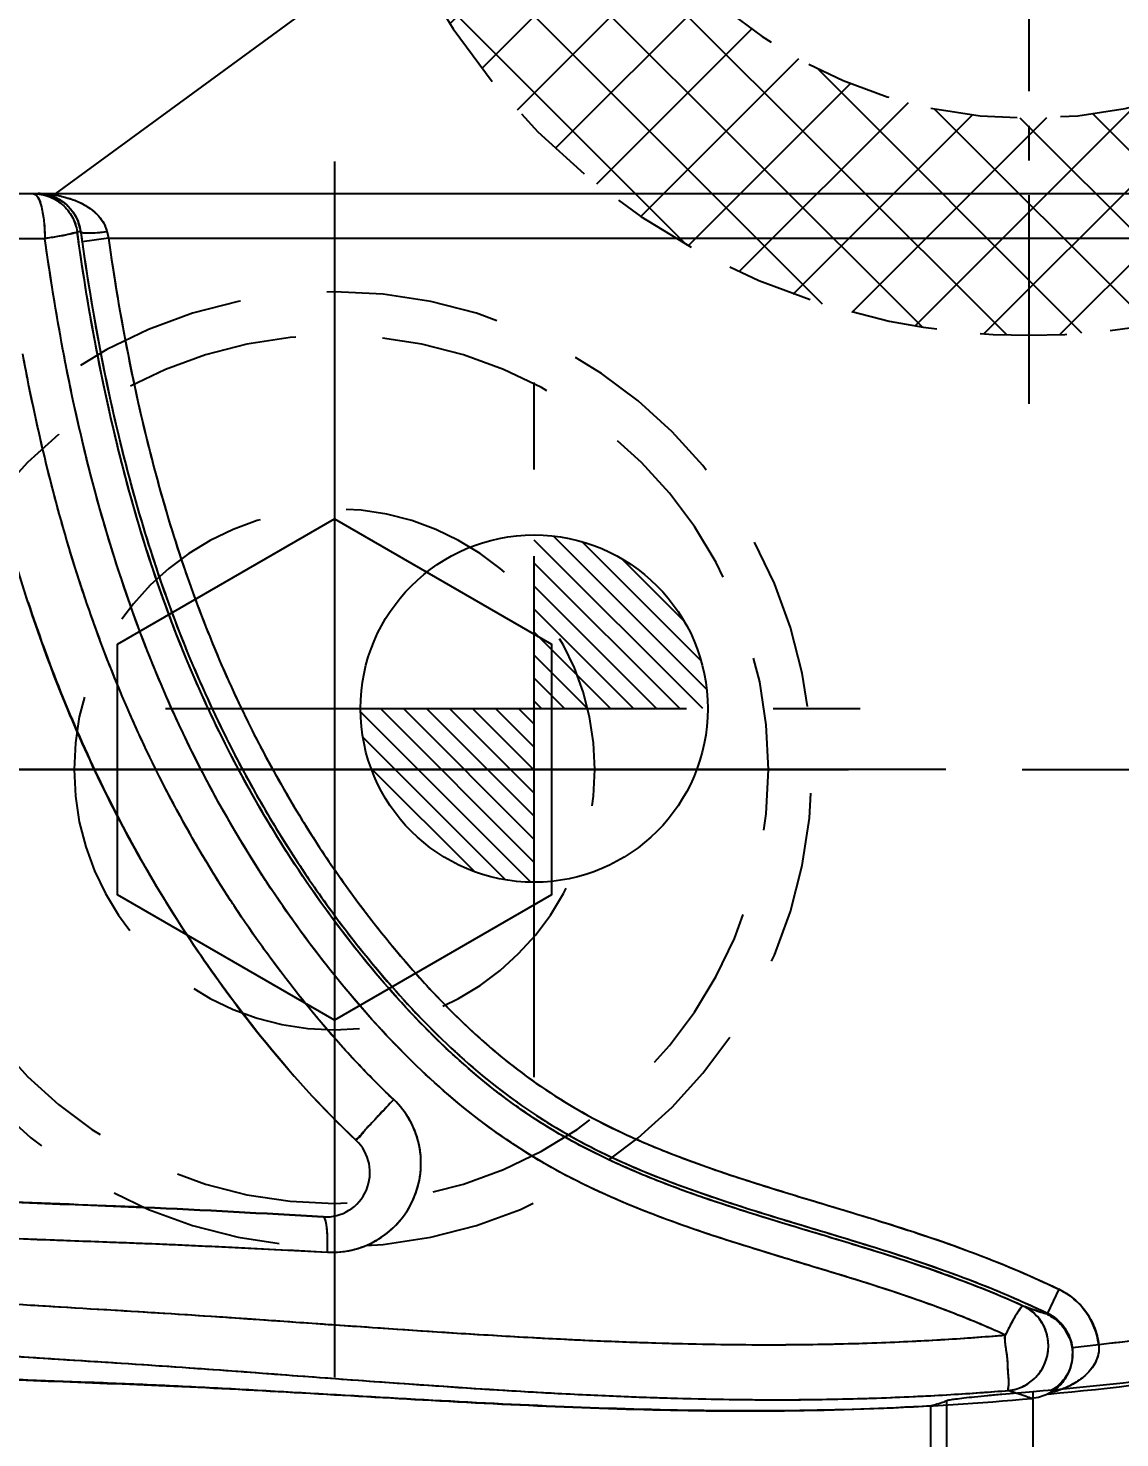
# Model space of a CAD drawing. Header units: millimetres. Extents: x 29875 to 31218, y -21313 to -20364.
# Drawn here: x 30576.29 to 30588.87, y -20597.94 to -20581.7 of the extents above; entities that cross this region are included whole.
import ezdxf

# ---------------------------------------------------------------- set-up
doc = ezdxf.new("R2010")
doc.units = ezdxf.units.MM
doc.header["$LTSCALE"] = 8
for name, pattern in [('CENTER', [2, 1.25, -0.25, 0.25, -0.25]), ('CENTER2', [1.125, 0.75, -0.125, 0.125, -0.125]), ('HIDDEN', [0.375, 0.25, -0.125]), ('HIDDEN2', [0.1875, 0.125, -0.0625])]:
    doc.linetypes.add(name, pattern=pattern)
doc.layers.get('DEFPOINTS').update_dxf_attribs({"color": 6})
for name, color, linetype in [('Cav-cor', 30, 'Continuous'), ('CL', 1, 'Continuous'), ('PIN', 5, 'Continuous'), ('PRODUCT', 1, 'Continuous'), ('SCREW', 52, 'HIDDEN'), ('WT', 4, 'Continuous')]:
    doc.layers.add(name, color=color, linetype=linetype)
doc.layers.add('dim', color=3, linetype='Continuous', lineweight=15)
doc.styles.get("Standard").update_dxf_attribs({"font": 'txt.shx', "width": 0.8, "bigfont": 'chineset.shx'})
doc.dimstyles.new('ISO-25', dxfattribs={"dimtxt": 5, "dimasz": 4, "dimexe": 0.3, "dimexo": 0.3, "dimtad": 0, "dimzin": 1, "dimdsep": 46, "dimtxsty": 'Standard', "dimcen": 0, "dimclrd": 3, "dimclre": 3, "dimclrt": 3, "dimazin": 0, "dimtfac": 1, "dimtofl": 0, "dimtmove": 0, "dimatfit": 0, "dimfxl": 0, "dimarcsym": 0})

# ---------------------------------------------------------------- blocks, each defined once
blk = doc.blocks.new('20100512.182342')
at = {"linetype": 'HIDDEN'}
blk.add_circle((0, 0), 5.5, dxfattribs=at)
at = {"layer": 'SCREW', "linetype": 'CENTER', "ltscale": 5}
for p, q in [((0, -7.042), (0, 7.042)), ((-7, 0), (7, 0))]:
    blk.add_line(p, q, dxfattribs=at)
at = {"layer": 'SCREW', "linetype": 'Continuous'}
blk.add_lwpolyline([(-1.443, 2.5), (-2.887, 0), (-1.443, -2.5), (1.443, -2.5), (2.887, 0), (1.443, 2.5)], close=True, dxfattribs=at)
at = {"layer": 'SCREW'}
for radius in [5, 3]:
    blk.add_circle((0, 0), radius, dxfattribs=at)
blk = doc.blocks.new('20150513.114820')
at = {"layer": 'WT', "linetype": 'Continuous'}
h = blk.add_hatch(dxfattribs=at)
h.set_pattern_fill('ANSI37', color=125, scale=5, angle=270, style=0)
h.set_pattern_definition([(315, (23425.0146, -23957.4168), (0.441941738, 0.441941738), []), (45, (23425.0146, -23957.4168), (-0.441941738, 0.441941738), [])])
h.paths.add_polyline_path([(8, 0), (5.5, 0, 1), (-5.5, 0), (-8, 0, -1)])
h.paths.add_polyline_path([(-8, 0), (-5.5, 0, 0.414214), (0, -5.5, 0.414214), (5.5, 0), (8, 0, -0.414214), (0, -8, -0.414214)])
at = {"layer": 'WT', "color": 125, "linetype": 'CENTER2', "ltscale": 0.4}
blk.add_line((8.788, 0), (-8.788, 0), dxfattribs=at)
at = {"layer": 'WT', "color": 125, "linetype": 'HIDDEN2'}
for radius in [8, 5.5]:
    blk.add_circle((0, 0), radius, dxfattribs=at)
blk = doc.blocks.new('*D27718')
at = {"layer": 'DEFPOINTS', "color": 0}
for p in [(30587.82, -20524.239), (30651.21, -20524.239), (30619.82, -20722.239)]:
    blk.add_point(p, dxfattribs=at)
at = {"layer": 'dim', "color": 3, "lineweight": -2}
for p, q in [((30588.12, -20524.239), (30651.51, -20524.239)), ((30651.21, -20528.239), (30651.21, -20613.947)), ((30651.21, -20718.239), (30651.21, -20632.53)), ((30620.12, -20722.239), (30651.51, -20722.239))]:
    blk.add_line(p, q, dxfattribs=at)
at = {"layer": 'dim', "color": 3}
for points in [[(30651.877, -20528.239), (30650.544, -20528.239), (30651.21, -20524.239)], [(30650.544, -20718.239), (30651.877, -20718.239), (30651.21, -20722.239)]]:
    blk.add_solid(points, dxfattribs=at)
at = {"layer": 'dim', "color": 3, "insert": (30651.21, -20623.239), "char_height": 5, "attachment_point": 5, "rotation": 90}
blk.add_mtext('198.00', dxfattribs=at)

msp = doc.modelspace()

# ---------------------------------------------------------------- hatches: boundary and pattern name
at = {"layer": 'PIN', "linetype": 'Continuous'}
h = msp.add_hatch(dxfattribs=at)
h.set_pattern_fill('ANSI31', color=141, scale=1.5, angle=90, style=0)
h.set_pattern_definition([(135, (63882.63219, -41255.11703), (-0.1325825215, -0.1325825215), [])])
h.paths.add_polyline_path([(30582.12, -20589.539), (30580.12, -20589.539, 0.414214), (30582.12, -20591.539)])
h.paths.add_polyline_path([(30582.12, -20587.539), (30582.12, -20589.539), (30584.12, -20589.539, 0.414214)])

# ---------------------------------------------------------------- linework, layer by layer
at = {"linetype": 'HIDDEN2'}
msp.add_lwpolyline([(30569.82, -20583.239), (30569.82, -20597.239, 0.414214), (30577.82, -20605.239), (30601.82, -20605.239, 0.414214), (30609.82, -20597.239), (30609.82, -20583.239, 0.414214), (30601.82, -20575.239), (30577.82, -20575.239, 0.414214)], format="xyb", close=True, dxfattribs=at)
at = {"layer": 'Cav-cor', "color": 241}
for p, q in [((30588.66, -20574.793), (30576.604, -20583.609)), ((30598.939, -20583.609), (30574.014, -20583.609)), ((30576.485, -20584.127), (30574.146, -20584.128)), ((30576.897, -20584.048), (30576.856, -20584.048)), ((30577.216, -20584.119), (30576.913, -20584.162)), ((30577.216, -20584.119), (30598.939, -20584.119)), ((30588.165, -20596.227), (30588.033, -20596.503)), ((30588.623, -20596.866), (30588.319, -20596.902)), ((30588.319, -20596.902), (30588.321, -20597.002)), ((30586.869, -20597.442), (30586.919, -20597.439)), ((30586.872, -20602.079), (30586.872, -20597.511)), ((30587.869, -20602.079), (30587.869, -20597.407)), ((30586.69, -20602.261), (30586.69, -20597.57))]:
    msp.add_line(p, q, dxfattribs=at)
for centre, radius, start, end in [((30576.407, -20584.851), 1.243, 81.0393, 90.0242), ((30576.353, -20584.115), 0.506, 64.1886, 69.648), ((30576.35, -20584.121), 0.512, 49.0843, 64.1657), ((30576.372, -20584.12), 0.53, 7.7887, 18.9845), ((30607.412, -20579.771), 30.854, 187.9691, 188.194), ((30595.375, -20581.521), 18.65, 187.7887, 188.1412), ((30584.799, -20582.384), 7.779, 192.3522, 192.8829), ((30579.719, -20594.883), 0.51, 266.746, 46.6521), ((30587.812, -20596.963), 0.816, 6.8402, 64.4117), ((30587.81, -20596.976), 0.511, 21.8189, 64.3459), ((30587.812, -20596.963), 0.51, 6.8316, 64.4097), ((30587.814, -20596.976), 0.507, 353.659, 0.5145), ((30587.526, -20596.881), 0.516, 301.883, 318.8028), ((30584.9, -20564.036), 33.464, 273.46, 274.605), ((30591.672, -20586.179), 11.934, 249.9802, 250.4441), ((30587.836, -20596.968), 0.485, 300.5866, 307.6854)]:
    msp.add_arc(centre, radius, start, end, dxfattribs=at)
for points, knots in [([(30586.69, -20597.57), (30586.153, -20597.601), (30585.08, -20597.637), (30583.469, -20597.621), (30581.859, -20597.557), (30580.246, -20597.467), (30578.899, -20597.388), (30577.816, -20597.333), (30576.729, -20597.288), (30575.372, -20597.239), (30574.019, -20597.14), (30572.951, -20596.996), (30572.161, -20596.847), (30571.383, -20596.649), (30570.621, -20596.392), (30569.877, -20596.079), (30568.909, -20595.59), (30567.753, -20594.859), (30566.473, -20593.827), (30565.309, -20592.671), (30564.268, -20591.413), (30563.041, -20589.633), (30561.771, -20587.244), (30560.572, -20584.232), (30559.698, -20581.105), (30559.144, -20577.904), (30558.95, -20575.2), (30558.961, -20573.037), (30559.054, -20571.419), (30559.232, -20569.812), (30559.499, -20568.219), (30559.84, -20566.641), (30560.104, -20565.597), (30560.242, -20565.077)], [0, 0, 0, 0, 0.031083, 0.062106, 0.093156, 0.124295, 0.155563, 0.171257, 0.186996, 0.218507, 0.249833, 0.265379, 0.280855, 0.296299, 0.311776, 0.327329, 0.342972, 0.374493, 0.406219, 0.437885, 0.469273, 0.500507, 0.56288, 0.62527, 0.68774, 0.75033, 0.812951, 0.84423, 0.875459, 0.906625, 0.937735, 0.968846, 1, 1, 1, 1]), ([(30576.351, -20583.609), (30576.356, -20583.609), (30576.378, -20583.613), (30576.393, -20583.633), (30576.402, -20583.648)], [0, 0, 0, 0, 0.199801, 1, 1, 1, 1]), ([(30576.402, -20583.648), (30576.407, -20583.655), (30576.425, -20583.691), (30576.437, -20583.73), (30576.445, -20583.761)], [0, 0, 0, 0, 0.205427, 1, 1, 1, 1]), ([(30576.406, -20583.609), (30576.456, -20583.609), (30576.561, -20583.625), (30576.655, -20583.674), (30576.698, -20583.706)], [0, 0, 0, 0, 0.481527, 1, 1, 1, 1]), ([(30576.6, -20583.624), (30576.624, -20583.628), (30576.719, -20583.646), (30576.812, -20583.676), (30576.878, -20583.706)], [0, 0, 0, 0, 0.248443, 1, 1, 1, 1]), ([(30576.698, -20583.706), (30576.734, -20583.733), (30576.807, -20583.805), (30576.856, -20583.896), (30576.873, -20583.948)], [0, 0, 0, 0, 0.452643, 1, 1, 1, 1]), ([(30576.878, -20583.706), (30576.949, -20583.739), (30577.052, -20583.804), (30577.157, -20583.928), (30577.191, -20584.006), (30577.2, -20584.048)], [0, 0, 0, 0, 0.481731, 0.734915, 1, 1, 1, 1]), ([(30576.445, -20583.761), (30576.459, -20583.816), (30576.478, -20583.938), (30576.483, -20584.061), (30576.483, -20584.127)], [0, 0, 0, 0, 0.463042, 1, 1, 1, 1]), ([(30576.63, -20584.103), (30576.618, -20584.105), (30576.569, -20584.113), (30576.52, -20584.12), (30576.483, -20584.127)], [0, 0, 0, 0, 0.236338, 1, 1, 1, 1]), ([(30587.547, -20596.754), (30587.376, -20596.676), (30587.028, -20596.528), (30586.319, -20596.267), (30585.414, -20595.989), (30584.326, -20595.666), (30583.253, -20595.291), (30582.222, -20594.805), (30581.286, -20594.152), (30580.458, -20593.371), (30579.718, -20592.508), (30579.053, -20591.585), (30578.269, -20590.288), (30577.643, -20588.902), (30577.171, -20587.462), (30576.883, -20586.363), (30576.655, -20585.25), (30576.538, -20584.502), (30576.485, -20584.127)], [0, 0, 0, 0, 0.031127, 0.062317, 0.124803, 0.187328, 0.249839, 0.312341, 0.374853, 0.437374, 0.499892, 0.562415, 0.624946, 0.749935, 0.812474, 0.87501, 0.937527, 1, 1, 1, 1]), ([(30576.828, -20584.061), (30576.817, -20584.064), (30576.752, -20584.081), (30576.685, -20584.094), (30576.63, -20584.103)], [0, 0, 0, 0, 0.169593, 1, 1, 1, 1]), ([(30576.856, -20584.048), (30576.856, -20584.052), (30576.844, -20584.057), (30576.835, -20584.059), (30576.828, -20584.061)], [0, 0, 0, 0, 0.310287, 1, 1, 1, 1]), ([(30587.753, -20596.42), (30587.417, -20596.269), (30586.729, -20595.999), (30585.671, -20595.67), (30584.608, -20595.356), (30583.731, -20595.061), (30583.049, -20594.774), (30582.552, -20594.527), (30582.077, -20594.239), (30581.479, -20593.803), (30580.797, -20593.174), (30580.07, -20592.335), (30579.415, -20591.438), (30578.643, -20590.176), (30577.87, -20588.489), (30577.243, -20586.356), (30576.979, -20584.9), (30576.873, -20584.168)], [0, 0, 0, 0, 0.062317, 0.124798, 0.187324, 0.249839, 0.281105, 0.312376, 0.343649, 0.374933, 0.437451, 0.499969, 0.562493, 0.625021, 0.750014, 0.875031, 1, 1, 1, 1]), ([(30577.2, -20584.048), (30577.163, -20584.053), (30577.093, -20584.061), (30577.01, -20584.065), (30576.955, -20584.064), (30576.926, -20584.061), (30576.908, -20584.057), (30576.898, -20584.052), (30576.897, -20584.048)], [0, 0, 0, 0, 0.370936, 0.687377, 0.810201, 0.903812, 0.966284, 1, 1, 1, 1]), ([(30576.913, -20584.162), (30577.019, -20584.904), (30577.287, -20586.381), (30577.929, -20588.541), (30578.724, -20590.246), (30579.517, -20591.519), (30580.19, -20592.421), (30580.939, -20593.262), (30581.783, -20594.01), (30582.743, -20594.607), (30583.783, -20595.041), (30584.853, -20595.387), (30585.932, -20595.704), (30587.002, -20596.051), (30587.695, -20596.341), (30588.033, -20596.503)], [0, 0, 0, 0, 0.125002, 0.249968, 0.374894, 0.437401, 0.499908, 0.562417, 0.62493, 0.68744, 0.74995, 0.812461, 0.874977, 0.93749, 1, 1, 1, 1]), ([(30577.216, -20584.119), (30577.321, -20584.848), (30577.583, -20586.3), (30578.213, -20588.425), (30578.994, -20590.102), (30579.775, -20591.353), (30580.437, -20592.24), (30581.175, -20593.065), (30582.009, -20593.797), (30582.802, -20594.277), (30583.474, -20594.58), (30584.162, -20594.845), (30585.041, -20595.124), (30586.101, -20595.435), (30587.152, -20595.781), (30587.832, -20596.067), (30588.165, -20596.227)], [0, 0, 0, 0, 0.125, 0.249964, 0.374887, 0.437392, 0.499897, 0.562406, 0.624913, 0.687417, 0.718685, 0.749952, 0.812462, 0.874977, 0.93749, 1, 1, 1, 1]), ([(30580.502, -20594.042), (30580.207, -20593.763), (30579.791, -20593.316), (30579.282, -20592.683), (30578.799, -20592.029), (30578.248, -20591.174), (30577.675, -20590.097), (30577.189, -20588.977), (30576.658, -20587.44), (30576.378, -20586.251), (30576.229, -20585.452)], [0, 0, 0, 0, 0.124967, 0.187476, 0.249988, 0.374988, 0.499999, 0.625021, 0.750052, 1, 1, 1, 1]), ([(30576.292, -20588.318), (30576.406, -20588.663), (30576.786, -20589.713), (30577.611, -20591.427), (30578.775, -20593.135), (30579.663, -20594.128), (30580.069, -20594.512)], [0, 0, 0, 0, 0.152799, 0.468707, 0.784614, 1, 1, 1, 1]), ([(30601.984, -20593.332), (30600.88, -20593.879), (30598.632, -20594.891), (30595.139, -20596.11), (30591.541, -20596.974), (30589.096, -20597.306), (30587.869, -20597.407)], [0, 0, 0, 0, 0.25002, 0.50002, 0.750012, 1, 1, 1, 1]), ([(30599.77, -20593.808), (30598.884, -20594.197), (30597.089, -20594.918), (30594.323, -20595.802), (30591.497, -20596.465), (30589.583, -20596.758), (30588.623, -20596.866)], [0, 0, 0, 0, 0.250016, 0.500019, 0.750014, 1, 1, 1, 1]), ([(30579.74, -20595.799), (30579.843, -20595.804), (30580.052, -20595.783), (30580.339, -20595.66), (30580.576, -20595.458), (30580.743, -20595.196), (30580.825, -20594.896), (30580.815, -20594.582), (30580.709, -20594.283), (30580.579, -20594.114), (30580.502, -20594.042)], [0, 0, 0, 0, 0.125551, 0.250019, 0.373732, 0.497248, 0.621247, 0.746303, 0.872656, 1, 1, 1, 1]), ([(30580.502, -20594.042), (30580.476, -20594.07), (30580.423, -20594.126), (30580.345, -20594.208), (30580.271, -20594.288), (30580.213, -20594.35), (30580.172, -20594.395), (30580.146, -20594.423), (30580.123, -20594.449), (30580.104, -20594.47), (30580.089, -20594.487), (30580.079, -20594.498), (30580.074, -20594.505), (30580.071, -20594.508), (30580.07, -20594.51), (30580.069, -20594.512), (30580.069, -20594.512)], [0, 0, 0, 0, 0.179796, 0.361134, 0.533904, 0.689412, 0.75819, 0.819709, 0.873157, 0.917906, 0.953342, 0.978966, 0.988022, 0.994543, 0.998515, 1, 1, 1, 1]), ([(30579.69, -20595.392), (30579.004, -20595.353), (30577.736, -20595.282), (30576.476, -20595.238), (30575.919, -20595.212)], [0, 0, 0, 0, 0.546118, 1, 1, 1, 1]), ([(30579.74, -20595.799), (30579.741, -20595.745), (30579.742, -20595.648), (30579.734, -20595.522), (30579.721, -20595.441), (30579.706, -20595.402), (30579.695, -20595.392), (30579.69, -20595.392)], [0, 0, 0, 0, 0.383717, 0.697065, 0.905277, 0.965182, 1, 1, 1, 1]), ([(30574.882, -20595.576), (30575.285, -20595.604), (30576.093, -20595.643), (30577.308, -20595.683), (30578.523, -20595.735), (30579.334, -20595.777), (30579.74, -20595.799)], [0, 0, 0, 0, 0.249435, 0.49914, 0.749307, 1, 1, 1, 1]), ([(30575.629, -20596.36), (30576.122, -20596.397), (30577.108, -20596.455), (30578.342, -20596.531), (30579.33, -20596.601), (30580.321, -20596.671), (30581.561, -20596.755), (30583.053, -20596.834), (30584.55, -20596.874), (30586.05, -20596.855), (30587.048, -20596.795), (30587.547, -20596.754)], [0, 0, 0, 0, 0.124092, 0.248429, 0.310714, 0.373073, 0.498003, 0.623195, 0.748615, 0.874229, 1, 1, 1, 1]), ([(30587.753, -20596.42), (30587.749, -20596.419), (30587.738, -20596.427), (30587.722, -20596.443), (30587.701, -20596.472), (30587.664, -20596.53), (30587.611, -20596.625), (30587.569, -20596.708), (30587.547, -20596.754)], [0, 0, 0, 0, 0.030281, 0.089251, 0.179185, 0.298378, 0.612685, 1, 1, 1, 1]), ([(30588.03, -20596.515), (30587.993, -20596.505), (30587.9, -20596.474), (30587.808, -20596.441), (30587.753, -20596.42)], [0, 0, 0, 0, 0.397739, 1, 1, 1, 1]), ([(30587.914, -20597.221), (30587.966, -20597.161), (30588.043, -20597.017), (30588.051, -20596.773), (30587.951, -20596.552), (30587.823, -20596.452), (30587.753, -20596.42)], [0, 0, 0, 0, 0.252348, 0.504189, 0.753352, 1, 1, 1, 1]), ([(30588.033, -20596.503), (30588.033, -20596.505), (30588.033, -20596.509), (30588.03, -20596.513), (30588.03, -20596.515)], [0, 0, 0, 0, 0.511568, 1, 1, 1, 1]), ([(30587.587, -20597.392), (30587.579, -20597.389), (30587.583, -20597.357), (30587.589, -20597.32), (30587.586, -20597.251), (30587.577, -20597.171), (30587.576, -20597.075), (30587.566, -20596.971), (30587.55, -20596.881), (30587.543, -20596.809), (30587.543, -20596.772), (30587.547, -20596.754)], [0, 0, 0, 0, 0.035327, 0.10701, 0.20999, 0.340195, 0.491793, 0.657477, 0.829638, 0.91551, 1, 1, 1, 1]), ([(30575.51, -20596.951), (30575.979, -20596.989), (30576.92, -20597.048), (30578.331, -20597.141), (30579.745, -20597.249), (30581.162, -20597.353), (30582.584, -20597.44), (30584.01, -20597.496), (30585.439, -20597.505), (30586.392, -20597.47), (30586.869, -20597.442)], [0, 0, 0, 0, 0.124103, 0.248419, 0.373048, 0.497973, 0.623166, 0.748592, 0.874214, 1, 1, 1, 1]), ([(30588.321, -20597.002), (30588.315, -20597.078), (30588.273, -20597.213), (30588.18, -20597.316), (30588.133, -20597.353)], [0, 0, 0, 0, 0.561972, 1, 1, 1, 1]), ([(30588.623, -20596.866), (30588.627, -20596.897), (30588.625, -20596.96), (30588.588, -20597.077), (30588.501, -20597.197), (30588.366, -20597.301), (30588.267, -20597.351), (30588.216, -20597.372)], [0, 0, 0, 0, 0.13669, 0.269706, 0.521922, 0.763634, 1, 1, 1, 1]), ([(30587.587, -20597.392), (30587.642, -20597.386), (30587.716, -20597.365), (30587.782, -20597.329), (30587.798, -20597.319)], [0, 0, 0, 0, 0.747882, 1, 1, 1, 1]), ([(30586.872, -20597.511), (30586.857, -20597.518), (30586.798, -20597.541), (30586.736, -20597.558), (30586.69, -20597.57)], [0, 0, 0, 0, 0.255524, 1, 1, 1, 1]), ([(30587.869, -20597.407), (30587.748, -20597.417), (30587.572, -20597.432), (30587.347, -20597.453), (30587.201, -20597.467), (30587.078, -20597.48), (30586.982, -20597.492), (30586.921, -20597.5), (30586.888, -20597.507), (30586.876, -20597.51), (30586.872, -20597.511)], [0, 0, 0, 0, 0.362648, 0.528479, 0.676382, 0.801273, 0.898863, 0.965834, 0.98709, 1, 1, 1, 1])]:
    msp.add_open_spline(points, degree=3, knots=knots, dxfattribs=at)
for points in [[(30576.351, -20583.609), (30576.411, -20583.609), (30576.472, -20583.62), (30576.529, -20583.641)], [(30576.685, -20583.733), (30576.731, -20583.773), (30576.77, -20583.822), (30576.799, -20583.875)], [(30576.799, -20583.875), (30576.828, -20583.929), (30576.848, -20583.988), (30576.856, -20584.048)], [(30576.293, -20588.32), (30576.06, -20587.61), (30575.872, -20586.891), (30575.719, -20586.17)], [(30588.284, -20596.786), (30588.308, -20596.845), (30588.32, -20596.909), (30588.321, -20596.972)]]:
    msp.add_open_spline(points, degree=3, dxfattribs=at)
at = {"layer": 'CL', "color": 6, "linetype": 'CENTER'}
msp.add_line((30559.742, -20590.239), (30607.97, -20590.239), dxfattribs=at)
at = {"layer": 'PIN', "color": 141, "linetype": 'CENTER2'}
for p, q in [((30582.12, -20593.784), (30582.12, -20585.293)), ((30577.874, -20589.539), (30586.365, -20589.539))]:
    msp.add_line(p, q, dxfattribs=at)
at = {"layer": 'PIN', "color": 141, "linetype": 'Continuous'}
msp.add_circle((30582.12, -20589.539), 2, dxfattribs=at)
at = {"layer": 'PRODUCT'}
for p, q in [((30598.939, -20583.609), (30574.014, -20583.609)), ((30576.897, -20584.048), (30576.856, -20584.048)), ((30577.216, -20584.119), (30576.913, -20584.162)), ((30577.216, -20584.119), (30598.939, -20584.119)), ((30588.165, -20596.227), (30588.033, -20596.503)), ((30588.623, -20596.866), (30588.319, -20596.902)), ((30588.319, -20596.902), (30588.321, -20597.001))]:
    msp.add_line(p, q, dxfattribs=at)
msp.add_arc((30579.719, -20594.883), 0.51, 266.746, 46.6521, dxfattribs=at)
for points, start_tangent, end_tangent in [([(30576.351, -20583.609), (30576.529, -20583.641), (30576.685, -20583.733), (30576.799, -20583.875), (30576.856, -20584.048)], (1, 0), (0.137045, -0.990565)), ([(30576.351, -20583.609), (30576.402, -20583.648), (30576.445, -20583.761)], (1, 0), (0.224691, -0.97443)), ([(30576.406, -20583.609), (30576.515, -20583.621)], (1, -0.000313), (0.974497, -0.224401)), ([(30576.406, -20583.609), (30576.582, -20583.621)], (1, -0.000193), (0.99, -0.141069)), ([(30576.515, -20583.621), (30576.612, -20583.655), (30576.698, -20583.706), (30576.772, -20583.774), (30576.831, -20583.855)], (0.974497, -0.224401), (0.506139, -0.862452)), ([(30576.582, -20583.621), (30576.739, -20583.655), (30576.878, -20583.706), (30576.997, -20583.774), (30577.053, -20583.817)], (0.99, -0.141069), (0.75555, -0.655091)), ([(30576.445, -20583.761), (30576.474, -20583.929), (30576.483, -20584.127)], (0.224691, -0.97443), (-0.004322, -0.999991)), ([(30576.831, -20583.855), (30576.873, -20583.948)], (0.506139, -0.862452), (0.326566, -0.945174)), ([(30577.053, -20583.817), (30577.093, -20583.855), (30577.102, -20583.865)], (0.75555, -0.655091), (0.668857, -0.743391)), ([(30577.102, -20583.865), (30577.162, -20583.948), (30577.2, -20584.048)], (0.668857, -0.743391), (0.211712, -0.977332)), ([(30576.873, -20583.948), (30576.896, -20584.039)], (0.326566, -0.945174), (0.152757, -0.988264)), ([(30576.485, -20584.127), (30575.931, -20584.127), (30575.358, -20584.128), (30574.762, -20584.128), (30574.146, -20584.128)], (-1, -0.000523), (-1, -0.00034)), ([(30576.856, -20584.048), (30576.828, -20584.061), (30576.749, -20584.08), (30576.63, -20584.103), (30576.483, -20584.127)], (-0.059066, -0.998254), (-0.983398, -0.181463)), ([(30587.547, -20596.754), (30587.225, -20596.614), (30586.866, -20596.471), (30586.465, -20596.326), (30586.015, -20596.177), (30585.515, -20596.022), (30584.971, -20595.857), (30584.376, -20595.673), (30583.723, -20595.451), (30583.008, -20595.166), (30582.225, -20594.77), (30581.399, -20594.207), (30580.571, -20593.459), (30579.75, -20592.523), (30578.942, -20591.386), (30578.171, -20590.017), (30577.497, -20588.427), (30577.011, -20586.839), (30576.692, -20585.403), (30576.485, -20584.127)], (-0.90994, 0.414741), (-0.140299, 0.990109)), ([(30587.753, -20596.42), (30587.413, -20596.273), (30587.034, -20596.124), (30586.613, -20595.973), (30586.146, -20595.82), (30585.633, -20595.661), (30585.082, -20595.495), (30584.487, -20595.31), (30583.846, -20595.092), (30583.156, -20594.815), (30582.413, -20594.439), (30581.638, -20593.91), (30580.85, -20593.198), (30580.056, -20592.294), (30579.269, -20591.188), (30578.517, -20589.854), (30577.857, -20588.301), (30577.378, -20586.74), (30577.063, -20585.319), (30576.856, -20584.048)], (-0.911797, 0.410641), (-0.138647, 0.990342)), ([(30576.896, -20584.039), (30576.897, -20584.048)], (0.152757, -0.988264), (0.135232, -0.990814)), ([(30576.897, -20584.048), (30576.905, -20584.105)], (0.135497, -0.990778), (0.138564, -0.990354)), ([(30577.052, -20584.063), (30576.942, -20584.063), (30576.897, -20584.048)], (-0.999406, -0.034448), (-0.260661, 0.96543)), ([(30576.905, -20584.105), (30576.913, -20584.162)], (0.138564, -0.990354), (0.14159, -0.989925)), ([(30576.913, -20584.162), (30577.142, -20585.518), (30577.419, -20586.74), (30577.742, -20587.845), (30578.099, -20588.824), (30578.481, -20589.688), (30578.878, -20590.455), (30579.286, -20591.14), (30579.729, -20591.794), (30580.256, -20592.475), (30580.906, -20593.197), (30581.741, -20593.938), (30582.669, -20594.534), (30583.579, -20594.947), (30584.436, -20595.25), (30585.304, -20595.519), (30586.211, -20595.797), (30587.129, -20596.115), (30587.77, -20596.381)], (0.141613, -0.989922), (0.912466, -0.409153)), ([(30577.2, -20584.048), (30577.052, -20584.063)], (-0.99112, -0.132967), (-0.999406, -0.034448)), ([(30577.2, -20584.048), (30577.208, -20584.083), (30577.216, -20584.119)], (0.213959, -0.976843), (0.222998, -0.974819)), ([(30577.216, -20584.119), (30577.442, -20585.459), (30577.715, -20586.663), (30578.032, -20587.749), (30578.383, -20588.71), (30578.756, -20589.555), (30579.146, -20590.306), (30579.544, -20590.976), (30579.978, -20591.615), (30580.492, -20592.28), (30581.123, -20592.982), (30581.928, -20593.696), (30582.813, -20594.264), (30583.691, -20594.662), (30584.531, -20594.959), (30585.393, -20595.226), (30586.304, -20595.506), (30587.239, -20595.83), (30588.165, -20596.227)], (0.141612, -0.989922), (0.901944, -0.431854)), ([(30580.502, -20594.042), (30580.323, -20593.868), (30580.13, -20593.671), (30579.923, -20593.448), (30579.701, -20593.195), (30579.465, -20592.909), (30579.216, -20592.59), (30578.954, -20592.234), (30578.685, -20591.842), (30578.411, -20591.413), (30578.131, -20590.936), (30577.843, -20590.398), (30577.553, -20589.798), (30577.282, -20589.168), (30577.039, -20588.528), (30576.825, -20587.889), (30576.65, -20587.294), (30576.511, -20586.763), (30576.4, -20586.288), (30576.307, -20585.856), (30576.229, -20585.452)], (-0.727058, 0.686576), (-0.183394, 0.983039)), ([(30580.069, -20594.512), (30578.969, -20593.31), (30577.662, -20591.4), (30576.665, -20589.345), (30575.719, -20586.17)], (-0.727199, 0.686427), (-0.207661, 0.978201)), ([(30565.409, -20592.74), (30567.027, -20594.264), (30568.79, -20595.497), (30570.676, -20596.403), (30572.805, -20596.964), (30575.247, -20597.222), (30577.968, -20597.342), (30580.932, -20597.505), (30584.202, -20597.626), (30587.858, -20597.484)], (0.679505, -0.733671), (0.995929, 0.090143)), ([(30601.971, -20593.344), (30598.676, -20594.821), (30595.619, -20595.913), (30592.8, -20596.673), (30590.216, -20597.168), (30588.039, -20597.438)], (-0.896607, -0.442827), (-0.995673, -0.092927)), ([(30599.77, -20593.808), (30597.232, -20594.829), (30594.851, -20595.613), (30592.624, -20596.19), (30590.55, -20596.597), (30588.623, -20596.866)], (-0.91565, -0.401977), (-0.993823, -0.110979)), ([(30579.74, -20595.799), (30580.019, -20595.775), (30580.303, -20595.663), (30580.551, -20595.463), (30580.728, -20595.192), (30580.811, -20594.881), (30580.796, -20594.569), (30580.688, -20594.281), (30580.502, -20594.042)], (0.99862, -0.052513), (-0.726916, 0.686726)), ([(30580.502, -20594.042), (30580.375, -20594.176), (30580.254, -20594.306), (30580.155, -20594.414), (30580.091, -20594.485), (30580.069, -20594.512)], (-0.689352, -0.724427), (0.727193, -0.686433)), ([(30574.821, -20595.149), (30577.622, -20595.284), (30579.69, -20595.392)], (0.997331, -0.073015), (0.998388, -0.056762)), ([(30579.74, -20595.799), (30579.738, -20595.591), (30579.72, -20595.445), (30579.69, -20595.392)], (0.025697, 0.99967), (-0.998388, 0.05676)), ([(30574.882, -20595.576), (30575.781, -20595.626), (30576.596, -20595.659), (30577.338, -20595.686), (30578.018, -20595.714), (30578.643, -20595.743), (30579.217, -20595.771), (30579.74, -20595.799)], (0.997576, -0.069591), (0.99862, -0.052523)), ([(30575.629, -20596.36), (30577.009, -20596.45), (30578.254, -20596.527), (30579.376, -20596.604), (30580.382, -20596.674), (30581.284, -20596.734), (30582.1, -20596.782), (30582.841, -20596.819), (30583.518, -20596.844), (30584.136, -20596.859), (30584.698, -20596.865), (30585.21, -20596.863), (30585.682, -20596.854), (30586.121, -20596.84), (30586.526, -20596.822), (30586.898, -20596.801), (30587.237, -20596.778), (30587.547, -20596.754)], (0.997139, -0.075593), (0.99667, 0.081535)), ([(30588.165, -20596.227), (30588.337, -20596.337), (30588.476, -20596.487), (30588.573, -20596.666), (30588.623, -20596.866)], (0.901998, -0.43174), (0.119103, -0.992882)), ([(30587.753, -20596.42), (30587.725, -20596.441), (30587.678, -20596.509), (30587.616, -20596.617), (30587.547, -20596.754)], (-0.96733, 0.25352), (-0.433679, -0.901067)), ([(30587.587, -20597.392), (30587.766, -20597.338), (30587.914, -20597.221), (30588.011, -20597.057), (30588.043, -20596.87), (30588.006, -20596.685), (30587.904, -20596.528), (30587.753, -20596.42)], (0.994687, 0.102948), (-0.910843, 0.412753)), ([(30588.03, -20596.515), (30587.957, -20596.493), (30587.864, -20596.46), (30587.753, -20596.42)], (-0.961253, 0.275669), (-0.939479, 0.342606)), ([(30587.77, -20596.381), (30588.033, -20596.503)], (0.912466, -0.409153), (0.901958, -0.431823)), ([(30588.033, -20596.503), (30588.032, -20596.509), (30588.03, -20596.515)], (-0.068862, -0.997626), (-0.097969, -0.99519)), ([(30588.031, -20596.516), (30588.183, -20596.627), (30588.284, -20596.786), (30588.321, -20596.972), (30588.318, -20597.033)], (0.901462, -0.432858), (-0.111311, -0.993786)), ([(30588.033, -20596.503), (30588.14, -20596.572), (30588.227, -20596.666), (30588.288, -20596.777), (30588.319, -20596.902)], (0.901959, -0.431822), (0.119053, -0.992888)), ([(30587.587, -20597.392), (30587.581, -20597.384), (30587.582, -20597.365), (30587.586, -20597.33), (30587.587, -20597.279), (30587.582, -20597.22), (30587.578, -20597.155), (30587.575, -20597.083), (30587.569, -20597.005), (30587.558, -20596.927), (30587.548, -20596.857), (30587.543, -20596.798), (30587.547, -20596.754)], (-0.95929, 0.282423), (0.252891, 0.967495)), ([(30575.51, -20596.951), (30576.9, -20597.048), (30578.147, -20597.13), (30579.27, -20597.213), (30580.281, -20597.288), (30581.192, -20597.352), (30582.017, -20597.404), (30582.769, -20597.444), (30583.457, -20597.472), (30584.087, -20597.49), (30584.661, -20597.498), (30585.186, -20597.498), (30585.67, -20597.49), (30586.121, -20597.477), (30586.538, -20597.459), (30586.919, -20597.439), (30587.268, -20597.416), (30587.587, -20597.392)], (0.996829, -0.079574), (0.996773, 0.080269)), ([(30588.623, -20596.866), (30588.618, -20596.975), (30588.578, -20597.08), (30588.508, -20597.177), (30588.413, -20597.262)], (0.124653, -0.9922), (-0.802198, -0.597058)), ([(30588.318, -20597.033), (30588.287, -20597.157), (30588.189, -20597.318), (30588.039, -20597.432), (30587.857, -20597.484)], (-0.111311, -0.993786), (-0.995934, -0.09008)), ([(30588.413, -20597.262), (30588.299, -20597.333), (30588.167, -20597.39), (30588.052, -20597.424)], (-0.802198, -0.597058), (-0.972679, -0.232153)), ([(30587.858, -20597.484), (30587.786, -20597.462), (30587.695, -20597.431), (30587.587, -20597.392)], (-0.963611, 0.267307), (-0.939853, 0.341578))]:
    msp.add_spline(points, degree=3, dxfattribs=dict(at, start_tangent=start_tangent, end_tangent=end_tangent))

# ---------------------------------------------------------------- block references
at = {"linetype": 'Continuous', "xscale": -1, "rotation": 90}
msp.add_blockref('20100512.182342', (30579.82, -20590.239), dxfattribs=at)
at = {"layer": 'WT', "xscale": -1, "rotation": 90}
msp.add_blockref('20150513.114820', (30587.82, -20577.239), dxfattribs=at)

# ---------------------------------------------------------------- dimensions: what is measured, and where the dimension line sits
at = {"layer": 'dim'}
dim = msp.add_linear_dim(base=(30651.21, -20524.239), p1=(30619.82, -20722.239), p2=(30587.82, -20524.239), angle=90, dimstyle='ISO-25', dxfattribs=at)
dim.commit()
dim.dimension.update_dxf_attribs({"geometry": '*D27718', "text_midpoint": (30651.21, -20623.239)})

doc.saveas('drawing.dxf')
